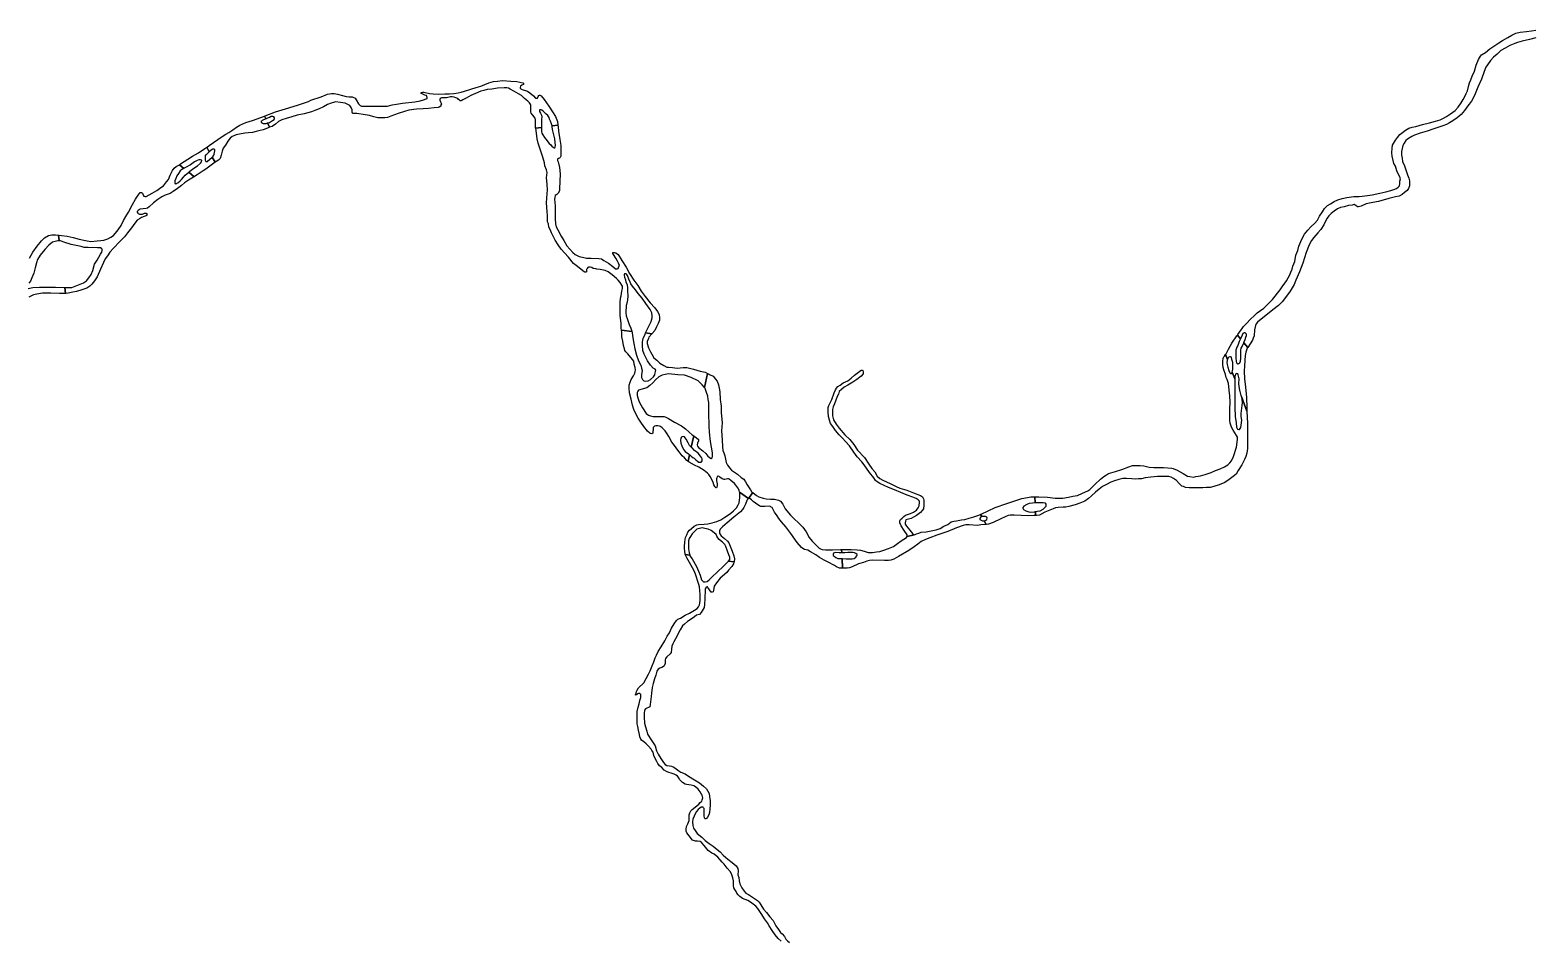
# Model space of a CAD drawing. Extents: x -311047 to 331802, y -231034 to 353444.
# Drawn here: x 6357 to 166027, y 175774 to 272351 of the extents above; entities that cross this region are included whole.
import ezdxf

# ---------------------------------------------------------------- set-up
doc = ezdxf.new("R2010")
doc.units = 0
doc.layers.get('0').update_dxf_attribs({"linetype": 'CONTINUOUS'})

msp = doc.modelspace()

# ---------------------------------------------------------------- linework, layer by layer
for points in [[(134397.3, 240016.4), (134430.4, 240062.7), (134783.9, 240557.8), (134874.6, 240693.9), (135010.7, 240920.7), (135328.2, 241238.1), (135781.8, 241691.6), (136144.6, 242054.5), (136462, 242372), (137187.7, 242870.8), (137777.4, 243460.4), (138094.8, 243777.9), (138366.9, 244140.8), (138639.1, 244458.2), (138911.2, 244821.1), (139138, 245138.6), (139410.1, 245501.4), (139591.6, 245773.6), (139772.9, 246090.9), (139909, 246317.7), (140045, 246680.6), (140181.1, 246998.1), (140271.8, 247315.6), (140453.2, 247814.4), (140589.3, 248494.8), (140770.7, 248993.7), (140906.8, 249447.2), (141088.2, 249946.1), (141269.7, 250308.9), (141496.3, 250717.2), (141859.2, 251125.3), (142176.7, 251488.1), (142584.9, 251896.3), (142857.1, 252213.8), (143083.7, 252621.9), (143401.2, 253075.5), (143628, 253438.4), (143945.5, 253755.9), (144263, 253937.3), (144625.8, 254164), (145034, 254345.4), (145487.6, 254481.5), (145986.5, 254617.5), (146712.1, 254708.3), (147301.7, 254708.3), (147619.2, 254753.6), (148163.4, 254799), (148662.3, 254889.7), (149478.7, 255071.1), (150113.7, 255207.2), (150657.9, 255343.3), (150975.4, 255434), (151247.5, 255570), (151428.9, 255706), (151565, 255842.1), (151610.3, 256068.9), (151610.3, 256341), (151655.7, 256567.8), (151610.3, 256794.6), (151428.9, 257112.1), (151292.8, 257429.5), (151156.8, 257928.4), (150975.4, 258200.5), (150884.7, 258518), (150794, 258971.5), (150748.7, 259334.4), (150794, 259833.3), (150839.4, 260150.8), (150930.1, 260332.2), (151156.8, 260695), (151338.2, 260967.1), (151610.3, 261284.6), (151882.5, 261511.4), (152200, 261738.2), (152562.8, 261965), (152925.6, 262055.7), (153288.4, 262146.4), (154014.1, 262327.7), (154739.8, 262509.1), (155374.8, 262690.6), (155873.7, 262826.6), (156236.4, 263008.1), (156553.9, 263189.5), (156962.1, 263461.6), (157461.1, 263824.4), (157778.5, 264187.2), (158096, 264640.8), (158322.8, 265003.7), (158504.2, 265321.2), (158640.3, 265638.6), (158776.3, 265910.7), (158867, 266364.3), (159003.1, 266772.5), (159139.2, 267089.9), (159275.1, 267452.7), (159501.9, 267997), (159683.4, 268632), (159955.5, 269221.6), (160136.9, 269584.4), (160273, 269720.5), (160681.2, 269992.6), (161134.7, 270355.4), (161679, 270718.2), (162087.2, 270990.4), (162495.4, 271262.5), (163039.6, 271580), (163493.1, 271806.8), (163901.4, 272033.5), (164354.8, 272124.2), (165035.2, 272214.9), (165579.5, 272260.3), (166032.9, 272351)], [(166032.9, 271534.7), (165352.7, 271353.2), (164581.6, 271171.8), (164082.8, 271035.7), (163810.6, 270945), (163266.4, 270718.2), (162767.4, 270446.1), (162314, 270174.1), (161905.7, 269811.2), (161542.9, 269493.7), (161225.4, 269130.9), (160907.9, 268677.4), (160726.6, 268405.2), (160545.1, 267951.7), (160273, 267135.2), (159864.8, 266318.9), (159501.9, 265411.9), (159184.5, 264822.2), (158821.7, 264323.3), (158458.8, 263824.4), (158096, 263416.3), (157687.8, 263053.4), (157234.3, 262735.9), (156871.4, 262509.1), (156553.9, 262327.7), (156145.7, 262191.6), (155193.3, 261874.2), (154513, 261647.5), (153742, 261420.7), (153152.4, 261193.9), (152880.2, 261057.8), (152426.8, 260785.7), (152245.3, 260649.6), (152063.9, 260377.6), (151927.8, 260105.4), (151837.1, 259787.9), (151791.8, 259470.4), (151791.8, 259107.6), (151837.1, 258790.2), (151882.5, 258427.3), (152109.3, 257973.8), (152245.3, 257520.2), (152426.8, 257021.4), (152562.8, 256658.5), (152608.2, 256386.4), (152608.2, 256204.9), (152608.2, 255842.1), (152517.5, 255570), (152381.4, 255343.3), (152109.3, 255116.5), (151837.1, 254935), (151519.6, 254753.6), (151156.8, 254662.9), (150431.2, 254481.5), (149342.7, 254164), (148753, 254073.3), (148027.3, 253937.3), (147483.2, 253665.2), (147211, 253619.8), (147120.3, 253619.8), (147029.6, 253665.2), (146848.2, 253801.2), (146757.4, 253846.6), (146530.7, 253801.2), (146167.9, 253755.9), (145714.3, 253619.8), (145306.1, 253529.1), (144988.6, 253393), (144625.8, 253166.2), (144308.4, 252894.1), (144081.6, 252667.3), (143900.2, 252395.3), (143764.1, 252168.5), (143537.3, 251714.9), (143219.8, 251216), (142902.4, 250853.1), (142494.2, 250354.3), (142222.1, 250036.8), (141995.3, 249583.2), (141677.8, 248766.9), (141314.9, 247633), (140952.2, 246725.9), (140589.3, 245818.9), (140407.9, 245365.3), (139954.3, 244685), (139591.6, 244140.8), (139138, 243551.2), (138729.8, 243142.9), (138140.1, 242689.4), (136507.4, 241374.1), (136371.4, 241192.7), (136280.7, 241011.3), (136190, 240557.8), (136144.6, 239922.8), (136053.9, 239696), (135963.2, 239469.2), (135479.3, 238703.2), (135465.4, 238681.2), (135054.9, 239194.4), (135056.1, 239197.2), (135069.9, 239233.9), (135192.1, 239560), (135282.9, 239786.7), (135328.2, 239968.2), (135328.2, 240104.2), (135282.9, 240195), (135192.1, 240240.3), (135101.4, 240240.3), (134965.4, 240195), (134874.6, 240013.5), (134738.7, 239696), (134728.7, 239676.1), (134706, 239630.6), (134397.3, 240016.4)], [(59964, 261954.8), (59949.6, 262055.7), (59949.6, 262599.9), (59949.6, 262826.6), (59904.3, 263008.1), (59677.5, 263325.6), (59496.2, 263552.4), (59450.8, 263688.4), (59450.8, 263960.5), (59450.8, 264278), (59450.8, 264414), (59314.8, 264640.8), (59133.3, 264822.2), (58770.5, 265094.4), (58453, 265411.9), (58135.5, 265593.2), (57636.6, 265865.4), (57273.8, 266092.1), (57092.4, 266182.9), (56910.9, 266228.2), (56638.8, 266228.2), (55913.2, 266182.9), (55323.5, 266092.1), (54824.6, 266046.8), (54461.9, 265956.1), (54144.4, 265865.4), (53600.1, 265638.6), (53101.3, 265411.9), (52602.3, 265139.7), (52239.5, 264958.3), (52058, 264867.6), (51967.3, 264867.6), (51922, 264867.6), (51876.6, 264913), (51785.9, 265003.7), (51695.2, 265094.4), (51604.5, 265139.7), (51513.9, 265185.1), (51332.4, 265230.5), (51105.7, 265275.8), (50924.2, 265275.8), (50516, 265185.1), (50334.6, 265185.1), (50107.8, 265185.1), (49971.7, 265185.1), (49835.8, 265094.4), (49790.4, 265003.7), (49790.4, 264913), (49881.1, 264731.5), (49971.7, 264550.1), (49926.4, 264414), (49926.4, 264278), (49745, 264187.2), (49609, 264141.9), (49200.8, 264096.5), (48611.1, 264051.2), (48021.6, 264005.8), (47341.2, 263960.5), (46524.9, 263869.8), (46071.3, 263733.8), (45391, 263507), (44982.9, 263370.9), (44620, 263234.9), (44257.2, 263098.8), (43985, 263053.4), (43576.8, 263053.4), (43214.1, 263053.4), (42805.8, 263144.1), (42352.3, 263280.2), (41672, 263416.3), (41218.5, 263461.6), (40991.7, 263507), (40628.8, 263507), (40538.1, 263552.4), (40492.7, 263643.1), (40492.7, 263915.1), (40402, 264141.9), (40266, 264368.7), (39993.9, 264504.7), (39767.1, 264595.5), (39268.2, 264686.2), (38723.9, 264731.5), (38542.5, 264686.2), (38270.5, 264595.5), (37907.6, 264459.4), (37454, 264232.6), (37000.5, 264005.8), (36547, 263824.4), (36184.1, 263688.4), (35413.1, 263461.6), (34687.5, 263325.6), (34097.8, 263144.1), (33508.3, 262962.7), (33054.7, 262826.6), (32691.9, 262645.2), (32374.4, 262373.1), (32011.5, 262146.4), (31748.5, 262050.8), (31746.7, 262050.1), (31545.2, 262505.9), (31558, 262509.1), (31567.6, 262511.5), (31739.5, 262554.5), (32056.9, 262781.3), (32238.3, 262872), (32283.6, 262962.7), (32283.6, 263053.4), (32192.9, 263144.1), (32102.2, 263189.5), (32011.5, 263189.5), (31920.9, 263189.5), (31739.5, 263098.8), (31422, 262962.7), (31394.8, 262951.8), (31355.2, 262936), (31225.4, 263229.7), (31240.5, 263234.9), (31277.8, 263249.8), (32374.4, 263688.4), (33780.3, 264096.5), (34823.5, 264414), (35866.6, 264776.9), (36138.8, 264913), (37227.2, 265275.8), (37907.6, 265547.9), (38315.8, 265638.6), (38587.8, 265638.6), (38950.7, 265547.9), (39495, 265411.9), (39857.8, 265321.2), (40175.2, 265275.8), (40492.7, 265275.8), (40810.2, 265139.7), (40946.3, 264958.3), (41173.1, 264550.1), (41354.5, 264368.7), (41490.6, 264278), (41762.6, 264278), (42306.9, 264278), (43078, 264278), (44257.2, 264278), (44756.1, 264414), (45209.6, 264504.7), (45844.6, 264595.5), (47159.8, 264731.5), (47704.1, 264867.6), (48066.9, 264958.3), (48339, 265049), (48475.1, 265094.4), (48475.1, 265185.1), (48475.1, 265230.5), (48429.7, 265321.2), (48384.3, 265411.9), (48203, 265457.1), (47930.9, 265593.2), (47840.2, 265638.6), (47840.2, 265683.9), (47840.2, 265729.3), (47976.2, 265774.6), (48112.3, 265774.6), (48701.8, 265638.6), (49110.1, 265593.2), (49609, 265547.9), (50334.6, 265593.2), (50833.5, 265593.2), (51287.1, 265638.6), (51740.5, 265683.9), (52058, 265774.6), (52420.9, 265865.4), (53101.3, 266092.1), (53645.4, 266273.6), (54144.4, 266409.6), (55006, 266772.5), (55505, 266908.6), (55913.2, 266953.9), (56457.4, 266999.3), (57319.1, 266953.9), (57954.1, 266908.6), (58589, 266772.5), (58679.8, 266727.1), (58679.8, 266636.4), (58679.8, 266591.1), (58498.3, 266500.4), (58362.3, 266409.6), (58316.9, 266273.6), (58316.9, 266182.9), (58407.6, 266137.5), (58543.7, 266046.8), (59088, 265865.4), (59360.1, 265683.9), (59722.9, 265366.5), (59949.6, 265139.7), (60040.4, 265139.7), (60085.7, 265139.7), (60176.4, 265139.7), (60221.8, 265321.2), (60312.5, 265411.9), (60357.9, 265457.1), (60403.2, 265457.1), (60539.3, 265366.5), (60856.8, 265003.7), (61355.6, 264278), (61763.8, 263688.4), (62081.3, 263189.5), (62262.8, 262645.2), (62324, 262277.7), (61703, 262192.8), (61627.8, 262418.4), (61537, 262690.6), (61446.3, 262917.4), (61401, 263098.8), (61265, 263280.2), (61038.2, 263461.6), (60811.4, 263733.8), (60630, 263869.8), (60539.3, 263915.1), (60448.6, 263915.1), (60403.2, 263915.1), (60357.9, 263869.8), (60357.9, 263733.8), (60493.9, 263552.4), (60584.6, 263325.6), (60630, 263144.1), (60584.6, 262872), (60584.6, 262554.5), (60584.6, 262039.7), (59964, 261954.8)], [(31746.7, 262050.1), (31512.7, 261965), (31059.1, 261783.5), (30741.6, 261692.8), (30333.4, 261602.1), (29925.3, 261511.4), (29517.1, 261466), (29108.9, 261420.7), (28564.7, 261330), (28201.8, 261239.3), (27975, 261148.5), (27793.6, 261057.8), (27566.8, 260876.4), (27340, 260558.9), (27067.9, 260150.8), (26841.2, 259833.3), (26705.1, 259515.8), (26614.4, 259107.6), (26523.7, 258744.8), (26342.3, 258563.4), (25993.9, 258345.6), (25979.4, 258336.6), (25979.3, 258336.5), (25663.9, 258895.5), (25687.7, 258915.9), (25752.6, 258971.5), (25843.4, 259107.6), (25888.7, 259198.3), (25934.1, 259561.1), (25934.1, 259651.9), (25843.4, 259742.6), (25798, 259742.6), (25707.3, 259742.6), (25661.9, 259697.2), (25393.2, 259464.3), (25359.5, 259435.1), (25084.2, 259923.2), (25129.7, 259955), (25344.5, 260105.4), (25798, 260422.9), (26251.6, 260740.3), (26614.4, 261012.5), (27113.3, 261330), (27430.8, 261511.4), (27839, 261783.5), (28247.2, 262055.7), (28610, 262282.4), (29244.9, 262554.5), (29925.3, 262781.3), (31225.4, 263229.7), (31355.2, 262936), (30968.4, 262781.3), (30877.7, 262690.6), (30832.3, 262645.2), (30877.7, 262554.5), (30923, 262509.1), (31059.1, 262463.8), (31240.5, 262463.8), (31376.6, 262463.8), (31545.2, 262505.9), (31746.7, 262050.1)], [(69060.2, 240540.9), (69058.5, 240549.4), (69020.5, 240739.2), (69020.5, 241283.4), (68929.8, 242099.8), (68929.8, 242689.4), (68929.8, 243460.4), (68975.2, 243914), (69020.5, 244186.2), (69111.2, 244685), (69156.6, 244957.1), (69156.6, 245183.9), (69111.2, 245320), (68929.8, 245592.1), (68703, 245818.9), (68521.6, 246000.2), (68068, 246408.4), (67659.9, 246725.9), (67342.4, 246862), (67161, 246907.4), (66798.1, 246952.7), (66435.3, 246998.1), (66344.6, 247043.4), (66072.5, 247088.8), (65936.5, 247179.5), (65755, 247224.9), (65664.3, 247224.9), (65573.6, 247224.9), (65482.9, 247179.5), (65437.5, 247088.8), (65392.2, 246998.1), (65346.8, 246952.7), (65346.8, 246816.7), (65346.8, 246725.9), (65301.5, 246680.6), (65210.7, 246680.6), (65165.4, 246680.6), (65120, 246725.9), (64984, 246816.7), (64394.4, 247270.2), (63986.2, 247587.6), (63441.9, 248268), (63033.7, 248721.5), (62671, 249129.8), (62353.5, 249583.2), (62036, 250082.2), (61854.5, 250445), (61627.8, 250853.1), (61491.7, 251216), (61355.6, 251442.8), (61310.3, 251805.6), (61219.6, 252032.4), (61219.6, 252712.7), (61174.3, 253075.5), (61128.9, 254028), (61174.3, 255025.8), (61219.6, 255388.6), (61174.3, 256023.5), (61128.9, 256703.9), (61174.3, 257248.1), (61128.9, 257520.2), (60947.5, 257973.8), (60902.1, 258291.3), (60720.7, 258880.9), (60584.6, 259289), (60403.2, 259833.3), (60221.8, 260377.6), (60131.1, 260831), (60040.4, 261420.7), (59965.4, 261945.2), (59964, 261954.8), (60584.6, 262039.7), (60584.6, 262031.8), (60584.6, 261919.6), (60584.6, 261556.8), (60630, 261420.7), (60720.7, 261239.3), (60902.1, 260967.1), (61038.2, 260785.7), (61401, 260332.2), (61582.4, 260196.1), (61718.5, 259969.4), (61809.2, 259924), (61899.9, 259878.6), (61990.6, 259878.6), (62036, 259969.4), (62081.3, 260105.4), (62036, 260422.9), (61990.6, 260831), (61854.5, 261375.3), (61763.8, 261828.9), (61718.5, 262146.4), (61704.4, 262188.6), (61703, 262192.8), (62324, 262277.7), (62324.4, 262275.4), (62353.5, 262101), (62398.8, 261647.5), (62534.9, 260740.3), (62625.6, 260105.4), (62625.6, 259425.1), (62625.6, 258971.5), (62580.2, 258835.5), (62489.5, 258790.2), (62398.8, 258744.8), (62262.8, 258654.1), (62262.8, 258608.8), (62262.8, 258518), (62353.5, 258382), (62489.5, 257792.3), (62534.9, 257474.8), (62580.2, 257066.7), (62489.5, 255570), (62489.5, 255297.9), (62353.5, 255071.1), (62217.4, 254935), (62036, 254799), (61990.6, 254617.5), (61945.3, 254436.1), (62036, 253710.5), (62036, 252349.9), (62081.3, 251805.6), (62126.7, 251488.1), (62308.1, 251170.6), (62671, 250490.4), (62943, 250036.8), (63260.5, 249492.5), (63578, 249129.8), (63895.5, 248766.9), (64167.6, 248540.1), (64575.8, 248358.7), (64938.6, 248268), (65346.8, 248177.3), (65845.7, 248177.3), (66662.1, 248131.9), (66934.2, 248086.6), (67206.4, 247905.1), (67705.3, 247633), (68158.7, 247270.2), (68430.9, 247043.4), (68612.3, 247043.4), (68703, 247088.8), (68793.7, 247270.2), (68839.1, 247406.3), (68748.4, 247633), (68657.7, 247859.8), (68476.2, 248177.3), (68204.1, 248540.1), (68158.7, 248676.2), (68158.7, 248766.9), (68204.1, 248766.9), (68340.2, 248766.9), (68476.2, 248721.5), (68703, 248540.1), (69111.2, 247905.1), (69564.7, 247224.9), (69927.6, 246544.5), (70381.1, 245818.9), (70789.3, 245274.6), (71152.1, 244685), (71560.3, 244095.4), (72104.6, 243415.1), (72603.5, 242916.2), (72875.6, 242508.1), (73057, 242190.6), (73102.3, 241827.7), (73102.3, 241600.9), (72966.3, 241238.1), (72784.8, 240875.3), (72603.5, 240512.5), (72295.1, 240160), (72292.1, 240156.5), (71618.3, 240236.7), (71620.2, 240241.2), (71877.8, 240829.9), (72195.3, 241464.8), (72331.4, 241827.7), (72331.4, 242054.5), (72286, 242372), (72104.6, 242734.7), (71651, 243369.7), (71242.8, 243914), (70834.7, 244412.8), (70562.6, 244821.1), (70245.1, 245183.9), (70063.6, 245456.1), (69972.9, 245637.5), (69836.9, 245954.9), (69700.8, 246317.7), (69564.7, 246499.2), (69474, 246499.2), (69383.4, 246499.2), (69338, 246453.8), (69338, 246363.1), (69383.4, 246136.3), (69474, 245864.3), (69519.4, 245637.5), (69655.4, 245365.3), (69700.8, 245002.5), (69700.8, 244730.3), (69746.1, 244095.4), (69655.4, 243505.8), (69564.7, 243142.9), (69519.4, 242417.3), (69564.7, 242054.5), (69655.4, 241782.3), (69882.2, 241147.3), (70063.6, 240739.2), (70171.5, 240415.5), (70173.9, 240408.4), (69060.2, 240540.9)], [(25979.3, 258336.5), (24981.7, 257610.9), (24709.5, 257429.5), (24074.5, 257021.4), (23770.9, 256818.9), (23749, 256804.3), (23170.9, 257275.6), (23197.3, 257297.2), (23303.6, 257384.1), (23711.8, 257701.6), (24119.9, 257973.8), (24437.4, 258245.9), (24528.1, 258382), (24573.5, 258518), (24528.1, 258563.4), (24437.4, 258608.8), (24301.3, 258608.8), (24256, 258608.8), (24074.5, 258518), (23802.4, 258382), (23348.9, 258064.5), (22850, 257792.3), (22702.1, 257710.1), (22663.9, 257688.9), (22182.6, 258081.3), (22225.8, 258107.2), (22305.7, 258155.2), (23076.8, 258654.1), (23575.7, 258971.5), (24210.6, 259334.4), (24891, 259787.9), (25084.2, 259923.2), (25359.5, 259435.1), (24981.7, 259107.6), (24936.3, 259107.6), (24936.3, 259016.9), (24936.3, 258563.4), (24981.7, 258427.3), (25072.4, 258427.3), (25117.8, 258427.3), (25663.9, 258895.5), (25979.3, 258336.5)], [(23749, 256804.3), (23666.4, 256749.2), (23167.5, 256431.7), (22713.9, 256159.6), (22396.4, 255887.4), (21988.3, 255570), (21534.8, 255252.5), (21217.3, 255025.8), (20899.8, 254935), (20673, 254844.3), (20310.2, 254662.9), (19902, 254390.8), (19448.4, 254028), (18994.9, 253619.8), (18813.5, 253483.7), (18677.5, 253438.4), (18360, 253393), (18042.5, 253347.7), (17815.7, 253211.6), (17725, 253120.9), (17725, 253030.2), (17770.3, 252939.4), (17815.7, 252894.1), (17951.8, 252848.7), (18133.2, 252848.7), (18269.3, 252848.7), (18496, 252939.4), (18586.8, 252939.4), (18677.5, 252939.4), (18722.8, 252894.1), (18722.8, 252803.4), (18722.8, 252758), (18677.5, 252667.3), (18632.1, 252667.3), (18450.7, 252576.6), (18178.5, 252485.9), (17951.8, 252349.9), (17725, 252213.8), (17452.8, 251896.3), (17090.1, 251397.4), (16681.9, 250853.1), (16364.4, 250445), (15865.4, 249946.1), (15185.2, 249220.4), (14822.3, 248812.3), (14550.2, 248404.1), (14323.4, 248086.6), (14142, 247723.7), (13824.6, 246998.1), (13461.7, 246181.7), (13189.6, 245773.6), (12917.4, 245410.7), (12690.7, 245183.9), (12373.2, 245002.5), (11829, 244821.1), (11284.7, 244639.6), (10876.5, 244548.9), (10377.7, 244458.2), (10126.9, 244416.4), (10105.5, 244412.8), (10103.5, 244412.8), (10026.9, 245047.8), (10055.8, 245047.8), (10604.4, 245047.8), (10785.8, 245047.8), (11148.6, 245183.9), (12010.4, 245546.8), (12327.9, 245773.6), (12599.9, 246090.9), (12826.7, 246453.8), (13008.2, 246862), (13189.6, 247542.3), (13461.7, 247950.5), (13824.6, 248585.5), (13960.7, 248812.3), (14005.9, 248993.7), (14005.9, 249084.4), (13960.7, 249175), (13824.6, 249265.7), (13507.1, 249265.7), (12509.2, 249311.1), (12101.1, 249311.1), (11783.6, 249401.8), (10695.2, 249628.6), (9924.1, 249855.4), (9561.2, 249991.4), (9498.8, 249991.4), (9430.6, 249991.4), (9356.5, 250605.4), (9430.2, 250600.2), (9697.3, 250581.1), (10286.9, 250490.4), (10921.8, 250354.3), (11556.8, 250172.9), (12237.2, 250036.8), (12781.4, 249946.1), (13461.7, 249991.4), (13869.9, 250036.8), (14187.3, 250082.2), (14595.6, 250218.2), (14913.1, 250399.7), (15185.2, 250581.1), (15412, 250807.8), (15684, 251170.6), (16001.5, 251624.2), (16273.7, 252168.5), (16500.4, 252576.6), (16772.6, 253030.2), (17226.2, 253846.6), (17543.6, 254436.1), (17815.7, 254844.3), (18042.5, 255116.5), (18133.2, 255116.5), (18178.5, 255116.5), (18269.3, 255071.1), (18360, 254844.3), (18405.3, 254753.6), (18541.4, 254708.3), (18677.5, 254708.3), (19312.4, 255071.1), (19811.3, 255343.3), (20219.5, 255660.8), (20491.7, 255842.1), (20809, 256250.3), (21035.8, 256522.4), (21217.3, 256976), (21353.3, 257248.1), (21444, 257474.8), (21625.5, 257701.6), (21852.3, 257883), (22182.6, 258081.3), (22663.9, 257688.9), (22441.8, 257565.5), (22260.4, 257429.5), (22079, 257157.4), (21897.6, 256885.3), (21806.9, 256613.1), (21716.2, 256386.4), (21716.2, 256204.9), (21716.2, 256068.9), (21761.5, 256068.9), (21806.9, 256023.5), (21852.3, 256068.9), (22033.7, 256159.6), (22260.4, 256386.4), (22396.4, 256522.4), (22623.2, 256749.2), (22804.7, 256976), (23170.9, 257275.6), (23749, 256804.3)], [(6295.7, 248177.3), (6658.6, 248812.3), (7112.2, 249447.2), (7565.6, 249991.4), (7883.1, 250308.9), (8291.3, 250581.1), (8654.2, 250626.4), (9062.4, 250626.4), (9356.5, 250605.4), (9430.6, 249991.4), (9289.1, 249991.4), (9017.1, 249946.1), (8744.9, 249855.4), (8336.7, 249537.9), (7928.5, 249084.4), (7429.7, 248494.8), (7157.5, 248041.2), (7021.5, 247678.3), (6885.4, 247134.2), (6749.3, 246589.9), (6522.5, 246090.9), (6386.5, 245728.2), (6205, 245501.4)], [(6159.7, 244957.1), (6658.6, 245047.8), (7339, 245093.2), (8291.3, 245093.2), (9062.4, 245093.2), (10014.8, 245047.8), (10026.9, 245047.8), (10103.5, 244412.8)], [(10103.5, 244412.8), (9833.4, 244412.8), (9470.5, 244412.8), (8563.5, 244458.2), (7656.3, 244458.2), (7066.8, 244367.5), (6704, 244276.8), (6205, 244050.1)], [(76125, 226628.8), (76005, 226724.8), (75732.9, 226996.9), (75506.2, 227223.7), (75188.7, 227631.9), (75052.6, 227813.3), (74689.7, 228312.1), (74417.6, 228675), (74100.2, 229264.6), (73918.8, 229536.8), (73692, 229854.2), (73374.5, 230171.7), (73193.1, 230307.7), (73102.3, 230353.1), (72920.9, 230398.5), (72694.2, 230398.5), (72558.2, 230353.1), (72467.5, 230262.4), (72422.1, 230217), (72422.1, 230081), (72422.1, 229944.9), (72376.7, 229808.8), (72376.7, 229627.4), (72331.4, 229582), (72286, 229536.8), (72150, 229582), (72059.2, 229627.4), (71832.5, 229808.8), (71424.2, 230307.7), (71106.7, 230761.3), (70834.7, 231214.8), (70517.2, 231804.4), (70381.1, 232121.9), (70245.1, 232575.5), (70109, 233210.4), (69927.6, 233890.7), (69882.2, 234389.7), (69882.2, 234707.1), (69972.9, 235024.6), (70109, 235296.7), (70335.8, 235704.9), (70471.8, 235977.1), (70517.2, 236158.4), (70562.6, 236294.5), (70517.2, 236566.6), (70426.5, 236929.5), (70381.1, 237247), (70245.1, 237428.4), (70109, 237609.8), (69882.2, 237836.5), (69746.1, 238017.9), (69519.4, 238244.7), (69428.7, 238380.8), (69383.4, 238562.2), (69292.7, 238925.1), (69202, 239378.5), (69111.2, 239832.1), (69111.2, 240285.7), (69060.2, 240540.9), (70173.9, 240408.4), (70199.7, 240331), (70245.1, 239922.8), (70381.1, 239106.5), (70471.8, 238562.2), (70653.3, 237881.8), (70880.1, 237292.3), (71106.7, 236838.7), (71197.5, 236521.2), (71242.8, 236249.1), (71197.5, 235795.6), (71197.5, 235523.5), (71288.2, 235296.7), (71424.2, 235160.6), (71605.7, 235115.3), (71877.8, 235160.6), (72150, 235296.7), (72467.5, 235568.8), (72603.5, 235795.6), (72648.9, 236022.4), (72694.2, 236294.5), (72648.9, 236385.2), (72422.1, 236521.2), (72150, 236838.7), (71832.5, 237292.3), (71469.6, 237972.6), (71333.5, 238380.8), (71288.2, 238925.1), (71288.2, 239287.9), (71378.9, 239650.7), (71560.3, 240104.2), (71618.3, 240236.7), (72292.1, 240156.5), (72286, 240149.6), (71968.5, 239786.7), (71923.2, 239650.7), (71787.1, 239333.3), (71787.1, 239106.5), (71923.2, 238652.9), (72150, 238244.7), (72286, 237972.6), (72512.8, 237609.8), (72830.2, 237337.7), (73147.7, 237020.2), (73555.9, 236793.4), (73873.4, 236612), (74054.8, 236612), (74463, 236566.6), (74961.9, 236521.2), (75596.9, 236566.6), (76005, 236566.6), (76685.3, 236385.2), (77411.1, 236203.7), (77955.2, 236067.8), (78202.1, 235944.3), (77868, 234445.6), (77637.7, 234752.4), (77184.3, 235160.6), (76458.6, 235523.5), (75732.9, 235750.3), (75052.6, 235795.6), (74054.8, 235886.3), (73692, 235841), (73374.5, 235750.3), (73011.6, 235568.8), (72694.2, 235296.7), (72376.7, 234933.9), (72059.2, 234661.7), (71741.7, 234435), (70880.1, 234162.9), (70789.3, 234072.2), (70744, 233936.1), (70744, 233618.6), (70789.3, 233346.5), (70925.4, 232938.2), (71288.2, 232303.4), (71696.4, 231713.7), (71923.2, 231532.3), (72150, 231441.6), (72422.1, 231396.2), (73329.1, 231396.2), (73601.3, 231396.2), (73782.7, 231305.5), (74054.8, 231169.5), (74689.7, 230761.3), (75415.4, 230398.5), (75869, 230081), (76231.8, 229718.1), (76549.3, 229446.1), (76724, 229315), (76459.7, 228129.6), (76277.1, 228312.1), (76141.1, 228584.3), (75914.4, 228992.5), (75823.7, 229128.6), (75732.9, 229219.3), (75596.9, 229264.6), (75460.8, 229219.3), (75415.4, 229173.9), (75370.1, 229083.2), (75324.7, 228856.4), (75370.1, 228538.9), (75460.8, 228266.8), (75551.5, 228085.4), (75687.6, 227858.7), (75823.7, 227677.3), (76186.4, 227405.1), (76280.6, 227326.6), (76125, 226628.8)], [(133129.3, 237943.4), (133151.2, 237972.6), (133181, 238032.1), (133423.3, 238516.8), (133786.2, 239151.8), (134330.5, 239922.8), (134397.3, 240016.4), (134706, 239630.6), (134557.2, 239333.3), (134421.2, 238925.1), (134330.5, 238743.6), (134194.4, 238426.1), (134194.4, 238063.3), (134194.4, 237609.8), (134239.7, 237247), (134285.1, 237065.5), (134330.5, 237020.2), (134375.8, 236974.8), (134466.5, 236974.8), (134602.6, 237020.2), (134648, 237065.5), (134693.3, 237247), (134738.7, 237564.5), (134738.7, 238426.1), (134783.9, 238607.6), (134874.6, 238789), (135054.9, 239194.4), (135465.4, 238681.2), (135418.9, 238607.6), (135282.9, 238199.3), (135192.1, 237836.5), (135146.8, 236748), (135101.4, 236203.7), (135146.8, 235387.4), (135237.5, 234480.3), (135328.2, 233391.8), (135373.6, 232303.4), (135389.2, 232015.4), (135392.6, 231952.6), (134813.5, 233485.3), (134783.9, 233618.6), (134748, 233762.4), (134648, 234162.9), (134557.2, 234571), (134511.9, 234888.5), (134557.2, 235387.4), (134466.5, 235795.6), (134421.2, 235886.3), (134285.1, 235931.7), (134194.4, 235886.3), (134103.7, 235614.2), (134103.7, 235517.9), (134103.7, 235364.2), (133833.3, 236080.1), (133851.2, 236205.8), (133876.9, 236385.2), (133876.9, 236748), (133876.9, 237110.9), (133786.2, 237428.4), (133740.8, 237655.2), (133650.1, 237700.5), (133559.4, 237700.5), (133468.7, 237655.2), (133378, 237564.5), (133364.7, 237531.4), (133323.7, 237428.9), (133129.3, 237943.4)], [(112886, 222869.7), (112964, 222869.7), (113331.5, 222869.7), (114238.6, 222824.4), (115055, 222733.6), (115871.3, 222733.6), (116460.9, 222824.4), (116914.4, 222915.1), (117413.3, 223005.8), (117957.6, 223232.5), (118501.8, 223504.6), (118728.6, 223640.7), (119272.9, 224185), (119862.5, 224729.1), (120225.3, 225001.3), (120497.4, 225182.7), (120724.2, 225318.8), (121449.9, 225545.6), (122130.2, 225772.4), (122855.9, 226044.5), (123264.1, 226180.6), (123672.2, 226180.6), (124080.4, 226180.6), (124443.3, 226135.2), (125032.8, 225999.1), (125531.7, 225953.8), (126529.6, 225953.8), (127436.6, 225908.4), (127572.7, 225863.1), (127980.9, 225681.6), (128615.8, 225318.8), (129069.4, 225046.6), (129341.5, 225001.3), (129704.4, 224955.9), (129976.4, 225001.3), (130475.3, 225092), (130974.2, 225228.1), (131609.1, 225454.9), (132062.7, 225636.3), (132561.6, 225817.7), (133015.2, 226044.5), (133378, 226271.3), (133559.4, 226452.6), (133740.8, 226679.4), (133967.6, 227133), (134285.1, 228130.7), (134375.8, 228947.1), (134375.8, 229173.9), (134285.1, 229355.4), (133922.2, 229944.9), (133740.8, 230262.4), (133604.7, 230670.6), (133559.4, 230942.7), (133559.4, 231305.5), (133559.4, 232167.3), (133604.7, 232892.9), (133559.4, 233573.2), (133514, 234162.9), (133468.7, 234571), (133423.3, 234888.5), (133287.2, 235296.7), (133196.5, 235523.5), (133105.9, 235841), (132924.5, 236339.8), (132879.1, 236566.6), (132833.8, 236884.1), (132833.8, 237201.6), (132879.1, 237564.5), (132924.5, 237700.5), (133015.2, 237791.1), (133129.3, 237943.4), (133323.7, 237428.9), (133287.2, 237337.7), (133241.9, 237110.9), (133287.2, 236884.1), (133378, 236612), (133468.7, 236249.1), (133559.4, 236022.4), (133650.1, 235931.7), (133740.8, 235931.7), (133831.5, 236067.8), (133833.3, 236080.1), (134103.7, 235364.2), (134103.7, 235069.9), (134103.7, 234299), (134103.7, 232802.3), (134103.7, 232348.7), (134149, 231396.2), (134239.7, 230716), (134285.1, 230262.4), (134375.8, 230035.6), (134511.9, 229990.3), (134602.6, 229990.3), (134738.7, 230217), (134783.9, 230443.8), (134829.3, 230988.1), (134783.9, 231396.2), (134783.9, 231713.7), (134874.6, 232530.1), (134920, 232847.5), (134874.6, 233210.4), (134813.5, 233485.3), (135392.6, 231952.6), (135464.3, 230625.2), (135464.3, 228856.4), (135464.3, 227994.6), (135373.6, 227495.8), (135282.9, 227133), (135146.8, 226815.5), (134829.3, 226271.3), (134466.5, 225636.3), (134239.7, 225273.4), (133922.2, 225001.3), (133514, 224683.8), (133060.6, 224366.4), (132425.6, 224139.6), (131881.3, 223958.2), (131473.2, 223867.5), (131110.3, 223867.5), (130702.1, 223822.1), (129250.8, 223822.1), (128887.9, 223867.5), (128661.1, 223958.2), (128479.7, 224003.5), (128207.7, 224275.7), (127935.5, 224593.2), (127618, 224819.9), (127345.9, 224955.9), (127119.1, 225001.3), (125894.6, 225001.3), (125214.2, 224955.9), (124579.3, 224865.2), (124216.5, 224774.5), (123899, 224774.5), (123536.1, 224729.1), (123173.4, 224774.5), (122629.1, 224819.9), (122220.9, 224819.9), (121812.7, 224683.8), (121359.2, 224547.8), (120951, 224411.8), (120497.4, 224185), (120089.2, 223958.2), (119726.4, 223686), (119318.2, 223368.5), (118910, 222960.4), (118592.5, 222688.3), (118184.4, 222416.1), (117685.5, 222189.4), (117186.5, 222007.9), (116506.3, 221826.5), (116188.8, 221781.2), (115916.7, 221781.2), (115372.4, 221735.8), (115100.3, 221690.4), (114828.2, 221599.7), (113966.4, 221237), (113376.9, 220919.5), (113059.4, 220874.1), (113020.7, 220874.1), (112981, 220874.1), (112960.9, 221296.1), (113008.5, 221304.1), (113150.1, 221327.7), (113467.6, 221373), (113785, 221554.4), (113966.4, 221735.8), (114102.5, 221871.9), (114102.5, 222007.9), (114102.5, 222098.7), (114011.8, 222189.4), (113785, 222234.7), (113467.6, 222234.7), (113059.4, 222234.7), (112982.3, 222226.1), (112916.9, 222218.9), (112886, 222869.7)], [(82536, 222688.3), (81583.6, 223368.5), (81538.2, 223550), (81402.2, 223822.1), (81175.4, 224094.3), (81039.3, 224275.7), (80676.6, 224593.2), (80495.1, 224729.1), (80404.4, 224774.5), (80313.7, 224774.5), (80041.6, 224683.8), (79950.8, 224683.8), (79860.1, 224729.1), (79724.1, 224774.5), (79497.3, 224955.9), (79406.6, 225001.3), (79315.8, 225046.6), (79270.5, 225046.6), (79225.2, 225001.3), (79179.9, 224865.2), (79134.5, 224774.5), (79134.5, 224547.8), (79225.2, 224230.3), (79225.2, 224003.5), (79179.9, 223912.8), (79134.5, 223822.1), (79089.2, 223822.1), (79043.8, 223867.5), (78998.4, 223912.8), (78953.1, 223958.2), (78862.4, 224139.6), (78771.7, 224366.4), (78680.9, 224638.5), (78454.2, 225001.3), (78318.1, 225228.1), (78182, 225364.1), (77819.2, 225636.3), (77275, 225999.1), (76821.4, 226225.9), (76231.8, 226543.3), (76144, 226613.6), (76125, 226628.8), (76280.6, 227326.6), (76303.6, 227307.4), (76458.6, 227178.3), (76640, 227042.3), (76776.1, 226951.5), (76957.5, 226770.1), (77138.9, 226634), (77275, 226543.3), (77320.3, 226543.3), (77411.1, 226543.3), (77501.8, 226543.3), (77547.1, 226588.7), (77637.7, 226679.4), (77637.7, 226770.1), (77637.7, 226906.2), (77547.1, 227042.3), (77456.4, 227178.3), (77184.3, 227495.8), (76821.4, 227768), (76549.3, 228040), (76486.6, 228102.6), (76459.7, 228129.6), (76724, 229315), (76730.7, 229310), (76760, 229290.5), (77002.8, 229128.6), (77229.6, 228947.1), (77229.6, 228811.1), (77138.9, 228538.9), (77093.6, 228357.5), (77138.9, 228221.4), (77229.6, 228085.4), (77683.1, 227722.6), (78000.6, 227450.5), (78227.4, 227178.3), (78499.5, 226951.5), (78590.2, 226906.2), (78680.9, 226996.9), (78726.3, 227178.3), (78726.3, 227541.2), (78499.5, 228720.4), (78408.8, 229718.1), (78363.4, 230353.1), (78318.1, 231759.1), (78318.1, 232847.5), (78272.7, 233165), (78227.4, 233527.9), (78091.3, 233936.1), (77924.9, 234352.3), (77909.9, 234389.7), (77868, 234445.6), (78202.1, 235944.3), (78282.1, 235904.4), (78408.8, 235841), (78771.7, 235659.6), (79043.8, 235342.1), (79225.2, 235115.3), (79361.2, 234752.4), (79406.6, 234389.7), (79497.3, 233981.5), (79542.6, 233165), (79633.3, 232484.8), (79633.3, 231804.4), (79724.1, 230716), (79678.7, 229854.2), (79724.1, 228901.8), (79769.4, 228176.1), (79814.8, 227768), (79905.5, 227541.2), (80041.6, 227223.7), (80177.6, 226498), (80313.7, 226225.9), (80540.5, 225908.4), (80721.9, 225681.6), (81356.8, 225273.4), (81765, 224910.6), (82037.2, 224729.1), (82218.6, 224457.1), (82400, 224139.6), (82762.8, 223595.3), (82898.8, 223368.5), (82989.6, 223323.2), (82536, 222688.3)], [(99362.4, 218651.7), (99362.4, 218697.1), (99362.4, 218787.8), (99362.4, 218833.2), (99044.9, 219286.7), (98727.5, 219785.5), (98591.4, 220103), (98591.4, 220329.8), (98636.8, 220465.9), (98818.2, 220602), (98999.5, 220783.4), (99181, 220919.5), (99725.2, 221100.9), (100042.7, 221237), (100360.2, 221463.7), (100541.6, 221690.4), (100632.3, 221917.2), (100677.6, 222280.1), (100677.6, 222416.1), (100541.6, 222552.2), (100314.9, 222688.3), (99952, 222824.4), (99362.4, 223051), (98682.1, 223323.2), (98001.8, 223595.3), (97366.8, 223867.5), (96913.3, 224048.9), (96459.7, 224275.7), (96187.6, 224457.1), (96006.2, 224593.2), (95824.8, 224865.2), (95371.3, 225454.9), (94781.6, 226271.3), (94554.9, 226588.7), (94055.9, 227087.6), (93693.2, 227586.5), (93239.6, 228266.8), (92831.4, 228720.4), (92513.9, 229083.2), (92151.1, 229446.1), (91742.9, 229899.5), (91470.8, 230307.7), (91244, 230625.2), (91107.9, 230988.1), (91017.2, 231396.2), (90971.9, 231849.8), (90971.9, 232121.9), (90971.9, 232348.7), (91062.6, 232530.1), (91153.3, 232756.9), (91380.1, 233165), (91606.9, 233890.7), (91742.9, 234208.2), (91879, 234389.7), (92015.1, 234571), (92241.9, 234707.1), (92559.3, 234933.9), (93058.2, 235160.6), (93421, 235432.8), (93783.9, 235750.3), (94055.9, 235977.1), (94328.1, 236203.7), (94464.1, 236294.5), (94600.2, 236294.5), (94645.6, 236249.1), (94690.9, 236113), (94690.9, 235977.1), (94690.9, 235886.3), (94464.1, 235659.6), (94010.6, 235296.7), (93602.5, 235024.6), (93058.2, 234707.1), (92695.3, 234480.3), (92377.8, 234253.6), (92151.1, 234026.8), (92060.4, 233754.7), (91924.4, 233482.5), (91652.2, 232711.6), (91516.1, 232394.1), (91425.4, 232121.9), (91425.4, 231759.1), (91425.4, 231441.6), (91561.5, 231033.5), (91833.6, 230579.9), (92151.1, 230126.3), (92740.7, 229446.1), (93285, 228947.1), (93693.2, 228402.9), (94101.3, 227813.3), (94827, 227042.3), (95280.6, 226316.5), (95598, 225863.1), (95915.5, 225500.2), (96187.6, 225046.6), (96459.7, 224819.9), (96777.2, 224638.5), (97548.2, 224275.7), (98183.2, 223958.2), (98591.4, 223776.8), (99317, 223550), (100042.7, 223277.8), (100768.4, 223005.8), (100995.1, 222869.7), (101085.9, 222642.9), (101131.2, 222506.9), (101131.2, 222280.1), (101131.2, 221962.6), (101085.9, 221599.7), (100949.8, 221418.3), (100768.4, 221191.6), (100360.2, 220874.1), (100042.7, 220692.7), (99770.6, 220556.6), (99362.4, 220465.9), (99226.3, 220420.5), (99181, 220284.5), (99135.6, 220103), (99135.6, 219967), (99271.7, 219740.3), (99634.5, 219332.1), (99906.7, 218969.2), (100088.1, 218833.2), (99362.4, 218651.7)], [(75822.3, 216758.3), (75820.8, 216769.7), (75778.3, 217109.7), (75732.9, 217381.8), (75732.9, 217608.6), (75778.3, 218062.2), (75823.7, 218334.2), (75869, 218561), (76005, 218833.2), (76095.7, 219105.3), (76277.1, 219332.1), (76503.9, 219513.5), (76776.1, 219740.3), (77048.2, 219876.3), (77229.6, 219921.6), (77819.2, 219967), (78227.4, 220012.3), (78680.9, 220103), (79179.9, 220239.1), (79588, 220420.5), (80041.6, 220692.7), (80313.7, 220874.1), (80676.6, 221146.3), (80948.6, 221373), (81266.1, 221690.4), (81447.5, 222007.9), (81538.2, 222234.7), (81583.6, 222552.2), (81628.9, 222733.6), (81628.9, 222960.4), (81628.9, 223323.2), (81583.6, 223368.5), (82536, 222688.3), (82490.7, 222642.9), (82400, 222552.2), (82354.7, 222461.5), (82218.6, 222098.7), (82037.2, 221735.8), (81901.1, 221509), (81674.3, 221282.3), (80993.9, 220692.7), (80268.3, 220103), (79769.4, 219694.9), (79542.6, 219422.8), (79451.9, 219241.4), (79451.9, 219059.9), (79497.3, 218923.9), (79633.3, 218742.4), (79996.2, 218424.9), (80313.7, 218152.8), (80449.8, 217971.5), (80812.6, 217109.7), (80993.9, 216610.8), (81039.3, 216293.4), (80998.3, 215965.6), (80997.8, 215962.1), (80419.2, 216051.1), (80422.4, 216055.1), (80540.5, 216202.7), (80540.5, 216384.1), (80540.5, 216474.8), (80449.8, 216701.5), (80313.7, 217109.7), (80132.3, 217608.6), (80041.6, 217790), (79905.5, 217926.1), (79769.4, 218062.2), (79633.3, 218152.8), (79406.6, 218334.2), (79270.5, 218515.7), (79179.9, 218697.1), (79089.2, 218878.5), (78907.7, 219059.9), (78590.2, 219286.7), (78272.7, 219422.8), (77909.9, 219513.5), (77637.7, 219558.9), (77320.3, 219513.5), (77048.2, 219422.8), (76776.1, 219150.7), (76549.3, 218923.9), (76367.8, 218651.7), (76231.8, 218424.9), (76186.4, 218198.2), (76186.4, 217880.8), (76186.4, 217336.5), (76231.8, 216928.3), (76298.3, 216695.5), (76301.4, 216684.6), (75822.3, 216758.3)], [(82536, 222688.3), (82989.6, 223323.2), (83397.8, 223005.8), (83624.5, 222869.7), (84078.1, 222733.6), (84395.5, 222642.9), (84849.1, 222597.6), (85302.7, 222597.6), (85710.9, 222506.9), (85937.5, 222416.1), (86164.3, 222098.7), (86436.5, 221599.7), (86980.8, 220919.5), (87343.6, 220556.6), (87887.8, 220057.7), (88296, 219649.6), (88658.9, 219150.7), (88976.4, 218561), (89293.8, 218152.8), (90019.5, 217427.2), (90155.5, 217336.5), (90337, 217291.1), (90699.7, 217245.8), (91425.4, 217245.8), (92287.2, 217291.1), (92395.6, 217291.1), (92416.9, 216928.3), (92151.1, 216928.3), (91788.3, 216973.6), (91652.2, 216928.3), (91561.5, 216882.9), (91516.1, 216792.2), (91516.1, 216656.1), (91606.9, 216565.4), (91788.3, 216429.4), (92015.1, 216338.7), (92287.2, 216338.7), (92452.3, 216326), (92512.9, 215295.5), (92196.5, 215295.5), (91879, 215431.6), (91652.2, 215567.7), (90971.9, 215930.5), (90563.8, 216157.3), (90064.8, 216429.4), (89656.6, 216701.5), (89112.3, 217019), (88840.3, 217200.4), (88477.4, 217291.1), (88296, 217381.8), (88159.9, 217472.5), (87706.4, 218016.8), (87026.1, 218969.2), (86481.8, 219694.9), (86028.3, 220193.8), (85756.2, 220556.6), (85574.8, 220828.8), (85302.7, 221237), (85121.2, 221599.7), (85030.5, 221735.8), (84939.8, 221781.2), (84849.1, 221826.5), (84713, 221871.9), (84259.4, 221826.5), (83987.4, 221826.5), (83851.3, 221826.5), (83715.3, 221917.2), (83533.8, 222007.9), (83261.7, 222189.4), (83034.9, 222370.8), (82853.5, 222552.2), (82717.4, 222642.9), (82626.7, 222688.3), (82536, 222688.3)], [(107146.8, 221003.1), (107163.3, 221010.2), (107192.7, 221024), (108705.3, 221735.8), (109929.9, 222144), (110973.1, 222506.9), (111517.3, 222688.3), (112106.9, 222779), (112469.7, 222869.7), (112886, 222869.7), (112916.9, 222218.9), (112651.2, 222189.4), (112288.3, 222144), (112061.5, 222053.3), (111744.1, 221871.9), (111608.1, 221735.8), (111608.1, 221645.1), (111698.8, 221509), (111925.4, 221373), (112242.9, 221282.3), (112469.7, 221237), (112877.9, 221282.3), (112960.9, 221296.1), (112981, 220874.1), (112832.6, 220874.1), (112197.6, 220828.8), (110700.9, 220919.5), (110292.7, 220919.5), (110066, 220874.1), (109748.5, 220738), (109294.9, 220511.3), (108478.6, 220148.4), (107979.7, 219967), (107769.9, 219937), (107752.9, 219934.6), (107528.7, 220329.8), (107561.3, 220329.8), (107571.5, 220329.8), (107707.6, 220375.2), (107798.3, 220465.9), (107843.6, 220602), (107798.3, 220692.7), (107662.2, 220783.4), (107571.5, 220783.4), (107390.1, 220783.4), (107327.2, 220770.8), (107283.5, 220762.1), (107146.8, 221003.1)], [(92395.6, 217291.1), (92456.8, 217291.1), (93421, 217291.1), (94055.9, 217245.8), (94418.8, 217200.4), (94781.6, 217109.7), (95235.2, 216973.6), (95688.7, 216973.6), (96096.9, 217019), (96459.7, 217064.3), (96868, 217200.4), (97366.8, 217381.8), (97911.1, 217608.6), (98319.3, 217926.1), (98727.5, 218198.2), (99271.7, 218561), (99362.4, 218651.7), (100088.1, 218833.2), (100224.2, 218878.5), (100360.2, 218923.9), (100586.9, 219014.6), (100859.1, 219105.3), (101358, 219150.7), (101902.3, 219241.4), (102446.5, 219377.4), (102854.7, 219513.5), (103262.9, 219740.3), (103671.1, 219921.6), (104033.8, 220193.8), (104306, 220284.5), (104578.1, 220329.8), (105122.4, 220420.5), (105485.2, 220465.9), (105938.7, 220602), (106437.7, 220738), (106845.9, 220874.1), (107146.8, 221003.1), (107283.5, 220762.1), (107163.3, 220738), (107072.6, 220556.6), (107072.6, 220465.9), (107208.6, 220375.2), (107344.7, 220329.8), (107528.7, 220329.8), (107752.9, 219934.6), (107662.2, 219921.6), (107163.3, 219876.3), (106800.5, 219830.9), (105938.7, 219876.3), (105575.9, 219876.3), (105303.8, 219830.9), (104578.1, 219558.9), (103671.1, 219196), (102491.8, 218787.8), (101766.2, 218515.7), (101312.6, 218334.2), (100859.1, 218107.5), (100496.2, 217835.4), (100088.1, 217563.3), (99543.8, 217155), (98455.4, 216520.1), (97956.4, 216248), (97638.9, 216157.3), (97366.8, 216111.9), (96958.7, 216111.9), (95688.7, 216157.3), (95371.3, 216111.9), (95099.1, 216021.2), (94736.3, 215885.2), (94192, 215749.1), (93511.8, 215431.6), (93239.6, 215340.9), (93012.8, 215295.5), (92831.4, 215295.5), (92522.4, 215295.5), (92513.9, 215295.5), (92512.9, 215295.5), (92452.3, 216326), (92488.6, 216323.2), (92876.8, 216293.4), (93239.6, 216293.4), (93511.8, 216293.4), (93738.5, 216338.7), (93920, 216474.8), (94010.6, 216610.8), (94055.9, 216701.5), (94055.9, 216746.8), (93920, 216837.6), (93783.9, 216928.3), (93602.5, 216973.6), (93466.4, 216973.6), (93285, 216973.6), (93058.2, 216973.6), (92740.7, 216928.3), (92513.9, 216928.3), (92468.7, 216928.3), (92416.9, 216928.3), (92395.6, 217291.1)], [(85982.9, 175746.7), (85665.5, 176018.8), (85348, 176427.1), (85030.5, 176880.6), (84713, 177379.5), (84531.6, 177696.9), (84214.1, 178105.2), (83942, 178558.7), (83533.8, 179193.6), (83307, 179465.8), (82898.8, 179783.3), (82626.7, 179964.7), (82445.4, 180055.4), (82173.2, 180146.1), (81901.1, 180282.2), (81628.9, 180463.6), (81447.5, 180644.9), (81311.4, 180826.4), (81220.7, 181007.8), (81084.7, 181234.6), (80993.9, 181416), (80948.6, 181597.4), (80948.6, 181824.2), (80948.6, 182141.7), (80858, 182459.1), (80721.9, 182867.3), (80585.8, 183139.5), (80268.3, 183502.3), (79950.8, 183910.4), (79724.1, 184137.2), (79270.5, 184636.2), (78907.7, 184953.7), (78635.6, 185089.7), (78272.7, 185361.9), (77819.2, 185906), (77592.5, 186178.2), (77411.1, 186314.3), (77138.9, 186359.6), (76912.1, 186359.6), (76685.3, 186405), (76594.6, 186450.3), (76231.8, 186903.9), (76005, 187221.3), (75914.4, 187402.7), (75914.4, 187629.5), (75959.7, 187901.7), (76095.7, 188173.8), (76231.8, 188536.6), (76231.8, 188763.4), (76231.8, 188990.1), (76231.8, 189126.2), (76322.5, 189353), (76413.2, 189579.8), (76549.3, 189715.8), (77048.2, 190078.7), (77275, 190260.1), (77411.1, 190441.4), (77592.5, 190577.5), (77637.7, 190713.6), (77683.1, 190940.4), (77637.7, 191212.5), (77547.1, 191348.6), (77411.1, 191575.4), (77184.3, 191847.5), (76912.1, 192119.5), (76730.7, 192210.3), (76458.6, 192301), (75959.7, 192346.3), (75823.7, 192391.7), (75551.5, 192573.1), (75415.4, 192663.8), (75234, 192890.6), (75143.3, 193072), (75007.2, 193253.5), (74871.2, 193344.2), (74644.4, 193434.9), (74327, 193571), (74100.2, 193616.3), (73828.1, 193752.3), (73601.3, 193888.4), (73329.1, 194160.5), (73102.3, 194341.9), (72920.9, 194568.7), (72830.2, 194795.5), (72648.9, 195113), (72512.8, 195430.4), (72422.1, 195793.3), (72286, 195974.7), (72195.3, 196110.8), (71923.2, 196428.2), (71696.4, 196655), (71424.2, 196881.8), (71197.5, 197063.1), (71106.7, 197153.9), (71016.1, 197426), (70970.8, 197652.8), (70880.1, 198106.4), (70789.3, 198514.6), (70744, 198786.6), (70744, 199421.6), (70744, 200102), (70834.7, 200555.4), (70925.4, 200918.3), (71016.1, 201281.1), (71106.7, 201598.6), (71106.7, 201825.4), (71106.7, 201916), (71061.5, 201961.4), (71016.1, 202006.7), (70925.4, 202006.7), (70880.1, 202006.7), (70789.3, 201961.4), (70653.3, 201870.7), (70562.6, 201825.4), (70562.6, 201870.7), (70562.6, 201916), (70607.9, 202052.1), (70653.3, 202233.5), (70744, 202369.6), (70880.1, 202596.4), (71424.2, 203140.7), (71696.4, 203594.1), (71923.2, 204047.7), (72104.6, 204410.6), (72331.4, 204954.8), (72512.8, 205363), (72648.9, 205771.2), (72784.8, 206088.7), (72966.3, 206451.5), (73283.8, 206950.3), (73646.6, 207585.3), (73918.8, 208084.3), (74145.6, 208447), (74372.2, 208946), (74644.4, 209399.5), (74916.5, 209762.4), (75052.6, 209898.4), (75324.7, 209989.1), (75823.7, 210306.6), (76277.1, 210533.3), (76821.4, 210850.8), (77093.6, 211032.3), (77229.6, 211213.7), (77320.3, 211395.1), (77365.7, 211576.6), (77411.1, 211893.9), (77411.1, 212528.9), (77365.7, 212891.8), (77320.3, 213299.9), (77275, 213572.1), (77138.9, 213980.3), (77002.8, 214343.1), (76912.1, 214660.6), (76776.1, 215023.4), (76594.6, 215340.9), (76458.6, 215567.7), (76277.1, 215885.2), (76141.1, 216157.3), (76005, 216384.1), (75823.7, 216746.8), (75822.3, 216758.3), (76301.4, 216684.6), (76322.5, 216610.8), (76549.3, 216293.4), (77002.8, 215476.9), (77229.6, 214978), (77411.1, 214569.9), (77547.1, 214071), (77683.1, 213934.9), (77773.8, 213844.2), (77864.5, 213844.2), (77955.2, 213844.2), (78136.7, 213889.6), (78363.4, 214071), (78635.6, 214343.1), (79860.1, 215476.9), (80359.1, 215975.9), (80419.2, 216051.1), (80997.8, 215962.1), (80993.9, 215930.5), (80948.6, 215749.1), (80767.3, 215476.9), (80404.4, 215068.7), (80223, 214842), (79542.6, 214252.4), (79134.5, 213753.5), (78907.7, 213390.6), (78817, 212937.2), (78771.7, 212801.1), (78680.9, 212755.7), (78635.6, 212755.7), (78590.2, 212755.7), (78408.8, 212982.5), (78318.1, 213118.6), (78227.4, 213254.6), (78182, 213299.9), (78136.7, 213299.9), (78045.9, 213254.6), (78000.6, 213209.3), (77955.2, 213118.6), (77955.2, 212982.5), (77909.9, 212075.4), (77864.5, 211440.5), (77819.2, 211123), (77637.7, 210760.1), (77501.8, 210578.7), (77320.3, 210397.3), (77002.8, 210306.6), (76821.4, 210125.1), (76458.6, 209898.4), (76050.3, 209626.3), (75732.9, 209354.2), (75551.5, 209172.7), (75279.4, 208764.5), (74780.5, 207812.1), (74599, 207494.6), (74508.3, 207267.8), (74417.6, 207041.1), (74372.2, 206723.6), (74327, 206360.8), (74236.3, 206224.7), (73873.4, 205907.2), (73737.3, 205725.8), (73692, 205589.7), (73692, 205181.5), (73601.3, 204954.8), (73510.6, 204864.1), (73329.1, 204773.4), (73147.7, 204682.7), (72966.3, 204592), (72830.2, 204365.2), (72694.2, 203957), (72558.2, 203548.8), (72422.1, 203050), (72331.4, 202641.7), (72240.7, 202052.1), (72195.3, 201689.3), (72104.6, 200827.6), (72059.2, 200600.8), (71923.2, 200510.1), (71741.7, 200464.7), (71605.7, 200374), (71515, 200237.9), (71469.6, 199875.2), (71469.6, 199512.3), (71515, 198877.3), (71605.7, 198469.2), (71741.7, 198015.6), (71832.5, 197698.1), (71968.5, 197471.4), (72150, 197199.2), (72422.1, 196791.1), (72648.9, 196473.6), (72784.8, 195929.3), (72966.3, 195566.5), (73238.4, 195113), (73510.6, 194704.8), (73692, 194478), (73873.4, 194387.3), (74145.6, 194341.9), (74372.2, 194296.6), (74599, 194205.9), (74871.2, 194024.4), (75143.3, 193797.6), (75370.1, 193661.7), (75823.7, 193480.3), (76186.4, 193253.5), (76821.4, 192845.3), (77320.3, 192527.8), (77773.8, 192164.9), (78091.3, 191892.9), (78227.4, 191666.1), (78363.4, 191393.9), (78408.8, 191076.4), (78454.2, 190622.9), (78454.2, 190169.4), (78408.8, 189398.3), (78318.1, 189126.2), (78182, 188899.4), (78091.3, 188763.4), (78000.6, 188718.1), (77955.2, 188718.1), (77909.9, 188763.4), (77864.5, 188808.7), (77819.2, 189035.5), (77819.2, 189579.8), (77819.2, 189806.5), (77773.8, 189897.3), (77728.4, 189942.6), (77592.5, 189942.6), (77501.8, 189942.6), (77365.7, 189851.9), (77184.3, 189715.8), (77002.8, 189489), (76866.8, 189262.3), (76776.1, 188990.1), (76640, 188672.7), (76594.6, 188400.6), (76640, 187992.4), (76685.3, 187720.2), (76866.8, 187493.4), (77093.6, 187175.9), (77592.5, 186767.8), (77955.2, 186405), (78363.4, 186087.5), (78771.7, 185815.3), (79225.2, 185452.6), (79542.6, 185225.8), (79860.1, 184862.9), (80359.1, 184454.7), (80812.6, 184091.9), (81220.7, 183729.1), (81402.2, 183457), (81447.5, 183184.8), (81402.2, 182776.6), (81492.9, 182504.5), (81538.2, 182141.7), (81628.9, 181824.2), (81810.4, 181416), (82082.5, 181053.2), (82263.9, 180826.4), (82536, 180690.3), (83171, 180282.2), (83488.5, 180055.4), (83669.9, 179874), (83851.3, 179601.8), (84123.5, 179148.3), (84440.9, 178785.5), (84803.7, 178331.9), (85166.6, 177923.7), (85438.7, 177379.5), (85710.9, 176971.3), (85937.5, 176653.8), (86119, 176517.8), (86345.8, 176245.6), (86481.8, 175973.5), (86663.3, 175792.1), (86890, 175610.7)]]:
    msp.add_lwpolyline(points)

doc.saveas('drawing.dxf')
